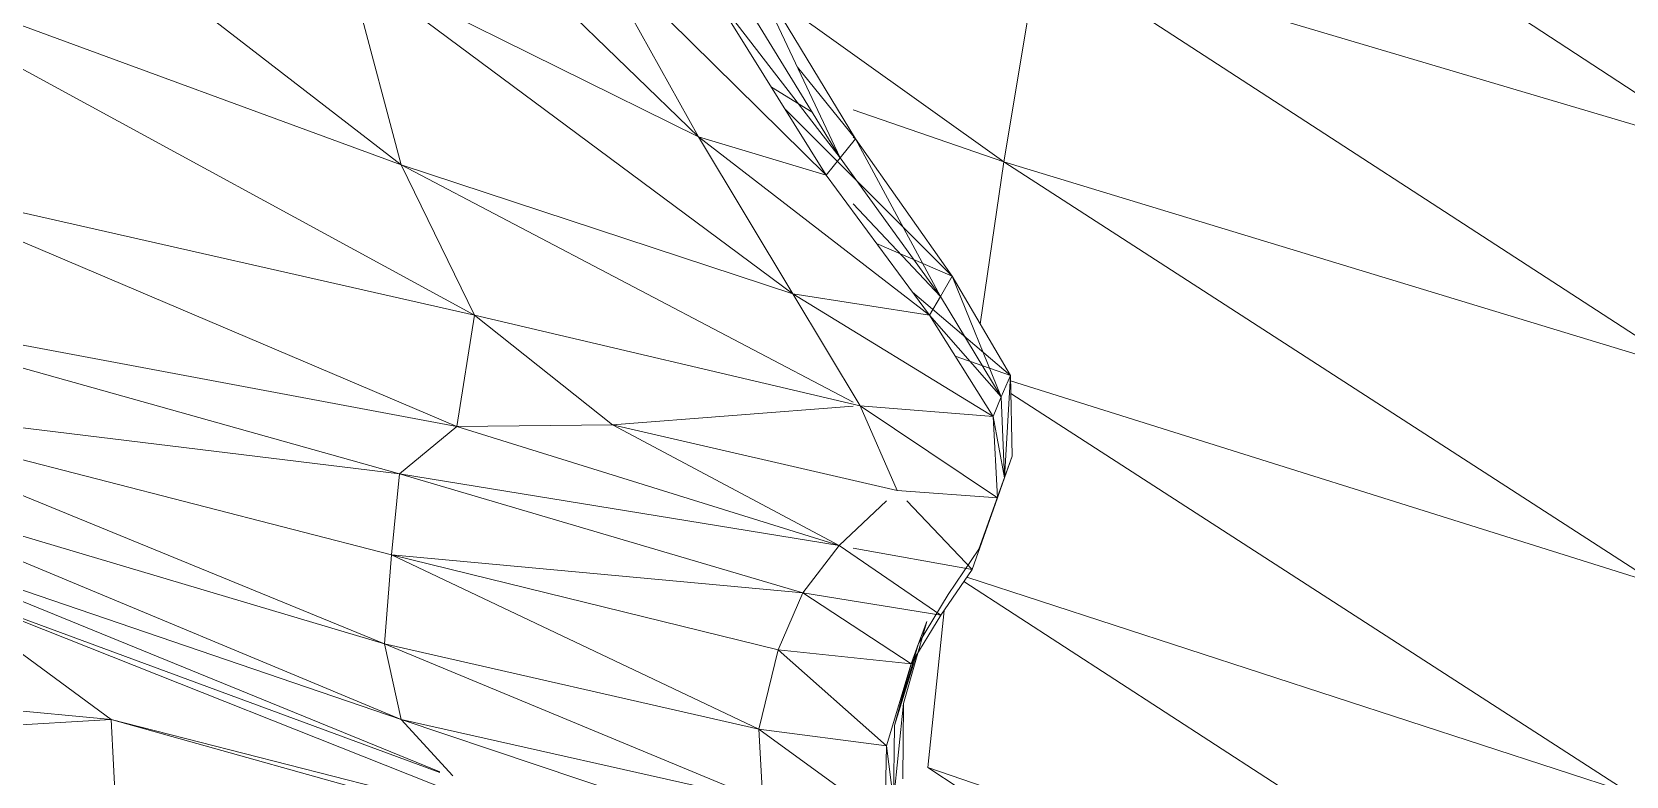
# Model space of a CAD drawing. Header units: millimetres. Extents: x -8546 to 211781, y -3000 to 31870.
# Drawn here: x -4624.4 to -4571.6, y 2858.9 to 2883.5 of the extents above; entities that cross this region are included whole.
import ezdxf

# ---------------------------------------------------------------- set-up
doc = ezdxf.new("R2010")
doc.units = ezdxf.units.MM
doc.layers.add('G-IMPT', color=8, linetype='Continuous', lineweight=9)
doc.layers.add('I-FURN', color=30, linetype='Continuous', lineweight=9)

# ---------------------------------------------------------------- blocks, each defined once
blk = doc.blocks.new('Artificial banana plant 1500mm - Family 4__C1-728657-Begane grond')
at = {"layer": 'G-IMPT'}
for p, q in [((-199.448, 222.237), (-220.208, 238.247)), ((-199.448, 222.237), (-220.208, 238.247)), ((-155.548, 222.661), (-176.938, 236.664)), ((-155.548, 222.661), (-176.938, 236.664)), ((-189.588, 223.157), (-202.724, 235.865)), ((-189.588, 223.157), (-202.724, 235.865)), ((-199.448, 222.237), (-220.138, 229.829)), ((-199.448, 222.237), (-220.138, 229.829)), ((-197.018, 217.25), (-220.138, 229.829)), ((-197.018, 217.25), (-220.138, 229.829)), ((-193.039, 229.345), (-189.588, 223.157)), ((-193.039, 229.345), (-189.588, 223.157)), ((-185.368, 221.891), (-192.918, 229.345)), ((-185.368, 221.891), (-192.918, 229.345)), ((-179.478, 222.337), (-178.298, 229.407)), ((-179.478, 222.337), (-178.298, 229.407)), ((-156.748, 215.416), (-178.298, 229.407)), ((-156.748, 215.416), (-178.298, 229.407)), ((-155.548, 222.661), (-178.298, 229.407)), ((-155.548, 222.661), (-178.298, 229.407)), ((-189.588, 223.157), (-201.228, 228.914)), ((-189.588, 223.157), (-201.228, 228.914)), ((-186.468, 217.965), (-201.228, 228.914)), ((-186.468, 217.965), (-201.228, 228.914)), ((-201.228, 228.914), (-199.448, 222.237)), ((-201.228, 228.914), (-199.448, 222.237)), ((-184.388, 223.094), (-188.008, 229.072)), ((-184.388, 223.094), (-188.008, 229.072)), ((-184.898, 222.467), (-188.008, 229.072)), ((-184.898, 222.467), (-188.008, 229.072)), ((-188.608, 228.503), (-184.898, 222.467)), ((-184.898, 222.467), (-188.608, 228.503)), ((-189.158, 227.989), (-184.898, 222.467)), ((-189.158, 227.989), (-184.898, 222.467)), ((-189.158, 227.989), (-185.368, 221.891)), ((-189.158, 227.989), (-185.368, 221.891)), ((-179.478, 222.337), (-187.32, 227.937)), ((-179.478, 222.337), (-187.32, 227.937)), ((-184.388, 223.094), (-186.309, 225.464)), ((-184.388, 223.094), (-186.309, 225.464)), ((-185.823, 223.973), (-187.177, 224.802)), ((-185.823, 223.973), (-187.177, 224.802)), ((-181.188, 218.542), (-186.736, 224.093)), ((-181.188, 218.542), (-186.736, 224.093)), ((-179.478, 222.337), (-184.47, 224.053)), ((-179.478, 222.337), (-184.47, 224.053)), ((-185.368, 221.891), (-189.588, 223.157)), ((-185.368, 221.891), (-189.588, 223.157)), ((-181.938, 217.254), (-189.588, 223.157)), ((-181.938, 217.254), (-189.588, 223.157)), ((-189.588, 223.157), (-186.468, 217.965)), ((-189.588, 223.157), (-186.468, 217.965)), ((-184.388, 223.094), (-184.898, 222.467)), ((-184.388, 223.094), (-184.898, 222.467)), ((-184.388, 223.094), (-184.47, 223.145)), ((-184.388, 223.094), (-184.47, 223.145)), ((-181.188, 218.542), (-184.388, 223.094)), ((-181.188, 218.542), (-184.388, 223.094)), ((-181.578, 217.869), (-184.388, 223.094)), ((-181.578, 217.869), (-184.388, 223.094)), ((-184.898, 222.467), (-185.368, 221.891)), ((-184.898, 222.467), (-185.368, 221.891)), ((-184.898, 222.467), (-181.578, 217.869)), ((-181.578, 217.869), (-184.898, 222.467)), ((-186.468, 217.965), (-199.448, 222.237)), ((-186.468, 217.965), (-199.448, 222.237)), ((-184.47, 214.377), (-199.448, 222.237)), ((-184.47, 214.377), (-199.448, 222.237)), ((-199.448, 222.237), (-197.018, 217.25)), ((-199.448, 222.237), (-197.018, 217.25)), ((-180.26, 216.96), (-179.478, 222.337)), ((-180.26, 216.96), (-179.478, 222.337)), ((-157.808, 208.346), (-179.478, 222.337)), ((-157.808, 208.346), (-179.478, 222.337)), ((-156.748, 215.416), (-179.478, 222.337)), ((-156.748, 215.416), (-179.478, 222.337)), ((-197.018, 217.25), (-216.868, 221.75)), ((-197.018, 217.25), (-216.868, 221.75)), ((-197.598, 213.567), (-216.868, 221.75)), ((-197.598, 213.567), (-216.868, 221.75)), ((-185.368, 221.891), (-181.938, 217.254)), ((-185.368, 221.891), (-181.938, 217.254)), ((-184.47, 220.938), (-181.578, 217.869)), ((-184.47, 220.938), (-181.578, 217.869)), ((-181.188, 218.542), (-183.697, 219.631)), ((-181.188, 218.542), (-183.697, 219.631)), ((-181.188, 218.542), (-181.578, 217.869)), ((-181.188, 218.542), (-181.578, 217.869)), ((-179.258, 215.252), (-181.188, 218.542)), ((-179.258, 215.252), (-181.188, 218.542)), ((-179.558, 214.547), (-181.188, 218.542)), ((-179.558, 214.547), (-181.188, 218.542)), ((-197.598, 213.567), (-220.238, 217.811)), ((-197.598, 213.567), (-220.238, 217.811)), ((-199.498, 212.002), (-220.238, 217.811)), ((-199.498, 212.002), (-220.238, 217.811)), ((-181.938, 217.254), (-186.468, 217.965)), ((-181.938, 217.254), (-186.468, 217.965)), ((-179.828, 213.894), (-186.468, 217.965)), ((-179.828, 213.894), (-186.468, 217.965)), ((-186.468, 217.965), (-184.238, 214.255)), ((-186.468, 217.965), (-184.238, 214.255)), ((-179.258, 215.252), (-182.499, 218.013)), ((-179.258, 215.252), (-182.499, 218.013)), ((-181.578, 217.869), (-181.938, 217.254)), ((-181.578, 217.869), (-181.938, 217.254)), ((-181.578, 217.869), (-179.558, 214.547)), ((-179.558, 214.547), (-181.578, 217.869)), ((-197.018, 217.25), (-197.598, 213.567)), ((-197.018, 217.25), (-197.598, 213.567)), ((-184.238, 214.255), (-197.018, 217.25)), ((-184.238, 214.255), (-197.018, 217.25)), ((-197.018, 217.25), (-192.438, 213.625)), ((-197.018, 217.25), (-192.438, 213.625)), ((-181.938, 217.254), (-179.558, 214.547)), ((-181.938, 217.254), (-179.558, 214.547)), ((-181.938, 217.254), (-179.828, 213.894)), ((-181.938, 217.254), (-179.828, 213.894)), ((-179.258, 215.252), (-181.083, 215.893)), ((-179.258, 215.252), (-181.083, 215.893)), ((-179.258, 215.252), (-179.558, 214.547)), ((-179.258, 215.252), (-179.558, 214.547)), ((-179.458, 211.865), (-179.258, 215.252)), ((-179.458, 211.865), (-179.258, 215.252)), ((-179.198, 212.579), (-179.258, 215.252)), ((-179.198, 212.579), (-179.258, 215.252)), ((-157.808, 208.346), (-179.254, 215.075)), ((-157.808, 208.346), (-179.254, 215.075)), ((-179.558, 214.547), (-179.828, 213.894)), ((-179.558, 214.547), (-179.828, 213.894)), ((-179.558, 214.547), (-179.458, 211.865)), ((-179.458, 211.865), (-179.558, 214.547)), ((-158.728, 201.418), (-179.245, 214.663)), ((-158.728, 201.418), (-179.245, 214.663)), ((-199.498, 212.002), (-219.818, 214.476)), ((-199.498, 212.002), (-219.818, 214.476)), ((-199.768, 209.318), (-219.818, 214.476)), ((-199.768, 209.318), (-219.818, 214.476)), ((-199.998, 206.369), (-219.818, 214.476)), ((-199.998, 206.369), (-219.818, 214.476)), ((-184.47, 214.238), (-192.438, 213.625)), ((-184.47, 214.238), (-192.438, 213.625)), ((-179.828, 213.894), (-184.238, 214.255)), ((-179.828, 213.894), (-184.238, 214.255)), ((-179.688, 211.202), (-184.238, 214.255)), ((-179.688, 211.202), (-184.238, 214.255)), ((-184.238, 214.255), (-183.008, 211.45)), ((-184.238, 214.255), (-183.008, 211.45)), ((-197.598, 213.567), (-199.498, 212.002)), ((-197.598, 213.567), (-199.498, 212.002)), ((-192.438, 213.625), (-197.598, 213.567)), ((-192.438, 213.625), (-197.598, 213.567)), ((-184.928, 209.619), (-197.598, 213.567)), ((-184.928, 209.619), (-197.598, 213.567)), ((-183.008, 211.45), (-192.438, 213.625)), ((-183.008, 211.45), (-192.438, 213.625)), ((-184.928, 209.619), (-192.438, 213.625)), ((-184.928, 209.619), (-192.438, 213.625)), ((-179.828, 213.894), (-179.458, 211.865)), ((-179.828, 213.894), (-179.458, 211.865)), ((-179.828, 213.894), (-179.688, 211.202)), ((-179.828, 213.894), (-179.688, 211.202)), ((-180.298, 209.498), (-179.198, 212.579)), ((-180.298, 209.498), (-179.198, 212.579)), ((-179.699, 211.202), (-179.198, 212.579)), ((-179.699, 211.202), (-179.198, 212.579)), ((-179.198, 212.579), (-179.458, 211.865)), ((-179.198, 212.579), (-179.458, 211.865)), ((-199.998, 206.369), (-219.158, 212.065)), ((-199.998, 206.369), (-219.158, 212.065)), ((-199.448, 203.866), (-219.158, 212.065)), ((-199.448, 203.866), (-219.158, 212.065)), ((-199.498, 212.002), (-199.768, 209.318)), ((-199.498, 212.002), (-199.768, 209.318)), ((-184.928, 209.619), (-199.498, 212.002)), ((-184.928, 209.619), (-199.498, 212.002)), ((-186.138, 208.059), (-199.498, 212.002)), ((-186.138, 208.059), (-199.498, 212.002)), ((-179.458, 211.865), (-180.298, 209.498)), ((-180.298, 209.498), (-179.458, 211.865)), ((-179.458, 211.865), (-179.688, 211.202)), ((-179.458, 211.865), (-179.688, 211.202)), ((-179.688, 211.202), (-183.008, 211.45)), ((-179.688, 211.202), (-183.008, 211.45)), ((-183.365, 211.109), (-184.928, 209.619)), ((-183.365, 211.109), (-184.928, 209.619)), ((-180.528, 208.831), (-182.686, 211.109)), ((-180.528, 208.831), (-182.686, 211.109)), ((-179.688, 211.202), (-180.528, 208.831)), ((-179.688, 211.202), (-180.528, 208.831)), ((-199.448, 203.866), (-217.738, 210.108)), ((-199.448, 203.866), (-217.738, 210.108)), ((-198.161, 202.127), (-217.738, 210.108)), ((-198.161, 202.127), (-217.738, 210.108)), ((-199.768, 209.318), (-199.998, 206.369)), ((-199.768, 209.318), (-199.998, 206.369)), ((-186.138, 208.059), (-199.768, 209.318)), ((-186.138, 208.059), (-199.768, 209.318)), ((-186.958, 206.167), (-199.768, 209.318)), ((-186.958, 206.167), (-199.768, 209.318)), ((-187.598, 203.544), (-199.768, 209.318)), ((-187.598, 203.544), (-199.768, 209.318)), ((-184.928, 209.619), (-186.138, 208.059)), ((-184.928, 209.619), (-186.138, 208.059)), ((-181.558, 207.32), (-184.928, 209.619)), ((-181.558, 207.32), (-184.928, 209.619)), ((-180.528, 208.831), (-184.47, 209.537)), ((-180.528, 208.831), (-184.47, 209.537)), ((-180.298, 209.498), (-181.318, 207.996)), ((-181.318, 207.996), (-180.298, 209.498)), ((-180.528, 208.831), (-181.558, 207.32)), ((-180.528, 208.831), (-181.558, 207.32)), ((-198.161, 202.109), (-215.278, 208.414)), ((-198.161, 202.109), (-215.278, 208.414)), ((-194.268, 200.088), (-215.278, 208.414)), ((-194.268, 200.088), (-215.278, 208.414)), ((-215.278, 208.414), (-209.058, 203.86)), ((-215.278, 208.414), (-209.058, 203.86)), ((-159.468, 194.604), (-180.799, 208.433)), ((-159.468, 194.604), (-180.799, 208.433)), ((-158.728, 201.418), (-180.705, 208.57)), ((-158.728, 201.418), (-180.705, 208.57)), ((-186.138, 208.059), (-186.958, 206.167)), ((-186.138, 208.059), (-186.958, 206.167)), ((-181.558, 207.32), (-186.138, 208.059)), ((-181.558, 207.32), (-186.138, 208.059)), ((-182.548, 205.704), (-186.138, 208.059)), ((-182.548, 205.704), (-186.138, 208.059)), ((-181.318, 207.996), (-182.298, 206.383)), ((-182.298, 206.383), (-181.318, 207.996)), ((-182.798, 204.392), (-182.028, 207.109)), ((-182.798, 204.392), (-182.028, 207.109)), ((-181.558, 207.32), (-182.548, 205.704)), ((-181.558, 207.32), (-182.548, 205.704)), ((-182.028, 207.109), (-182.298, 206.383)), ((-182.028, 207.109), (-182.298, 206.383)), ((-181.998, 202.266), (-181.454, 207.473)), ((-181.998, 202.266), (-181.454, 207.473)), ((-209.058, 203.86), (-236.688, 206.506)), ((-209.058, 203.86), (-236.688, 206.506)), ((-187.598, 203.544), (-199.998, 206.369)), ((-187.598, 203.544), (-199.998, 206.369)), ((-187.458, 201.172), (-199.998, 206.369)), ((-187.458, 201.172), (-199.998, 206.369)), ((-199.998, 206.369), (-199.448, 203.866)), ((-199.998, 206.369), (-199.448, 203.866)), ((-186.958, 206.167), (-187.598, 203.544)), ((-186.958, 206.167), (-187.598, 203.544)), ((-182.548, 205.704), (-186.958, 206.167)), ((-182.548, 205.704), (-186.958, 206.167)), ((-183.368, 202.989), (-186.958, 206.167)), ((-183.368, 202.989), (-186.958, 206.167)), ((-182.298, 206.383), (-183.098, 203.664)), ((-183.098, 203.664), (-182.298, 206.383)), ((-182.298, 206.383), (-182.548, 205.704)), ((-182.298, 206.383), (-182.548, 205.704)), ((-182.548, 205.704), (-183.368, 202.989)), ((-182.548, 205.704), (-183.368, 202.989)), ((-183.098, 203.664), (-182.379, 205.981)), ((-183.098, 203.664), (-182.379, 205.981)), ((-182.548, 205.704), (-183.098, 203.664)), ((-182.548, 205.704), (-183.098, 203.664)), ((-183.128, 201.172), (-182.798, 204.392)), ((-183.128, 201.172), (-182.798, 204.392)), ((-182.818, 201.891), (-182.798, 204.392)), ((-182.818, 201.891), (-182.798, 204.392)), ((-209.058, 203.86), (-233.298, 202.421)), ((-209.058, 203.86), (-233.298, 202.421)), ((-194.268, 200.088), (-209.058, 203.86)), ((-194.268, 200.088), (-209.058, 203.86)), ((-192.068, 199.114), (-209.058, 203.86)), ((-192.068, 199.114), (-209.058, 203.86)), ((-209.058, 203.86), (-208.878, 200.491)), ((-209.058, 203.86), (-208.878, 200.491)), ((-187.458, 201.172), (-199.448, 203.866)), ((-187.458, 201.172), (-199.448, 203.866)), ((-186.178, 199.414), (-199.448, 203.866)), ((-186.178, 199.414), (-199.448, 203.866)), ((-199.448, 203.866), (-197.74, 201.991)), ((-199.448, 203.866), (-197.74, 201.991)), ((-183.368, 202.989), (-187.598, 203.544)), ((-183.368, 202.989), (-187.598, 203.544)), ((-183.418, 200.507), (-187.598, 203.544)), ((-183.418, 200.507), (-187.598, 203.544)), ((-187.598, 203.544), (-187.458, 201.172)), ((-187.598, 203.544), (-187.458, 201.172)), ((-183.098, 203.664), (-183.128, 201.172)), ((-183.128, 201.172), (-183.098, 203.664)), ((-183.368, 202.989), (-183.418, 200.507)), ((-183.368, 202.989), (-183.418, 200.507)), ((-183.368, 202.989), (-183.128, 201.172)), ((-183.368, 202.989), (-183.128, 201.172)), ((-159.958, 187.871), (-181.998, 202.266)), ((-159.958, 187.871), (-181.998, 202.266)), ((-159.468, 194.604), (-181.998, 202.266)), ((-159.468, 194.604), (-181.998, 202.266))]:
    blk.add_line(p, q, dxfattribs=at)
blk = doc.blocks.new('Artificial banana plant 1500mm - Family 4__C2-728658-Begane grond')
blk.add_blockref('Artificial banana plant 1500mm - Family 4__C1-728657-Begane grond', (0, 0))
blk = doc.blocks.new('Artificial banana plant 1500mm - Family 4-728656-Begane grond')
blk.add_blockref('Artificial banana plant 1500mm - Family 4__C2-728658-Begane grond', (0, 0))
blk = doc.blocks.new('Artificial banana plant 1500mm - Ny märkning-728662-Begane grond')
blk.add_blockref('Artificial banana plant 1500mm - Family 4-728656-Begane grond', (0, 0))

msp = doc.modelspace()

# ---------------------------------------------------------------- block references
at = {"layer": 'I-FURN'}
msp.add_blockref('Artificial banana plant 1500mm - Ny märkning-728662-Begane grond', (-4412.758, 2656.875), dxfattribs=at)

doc.saveas('drawing.dxf')
